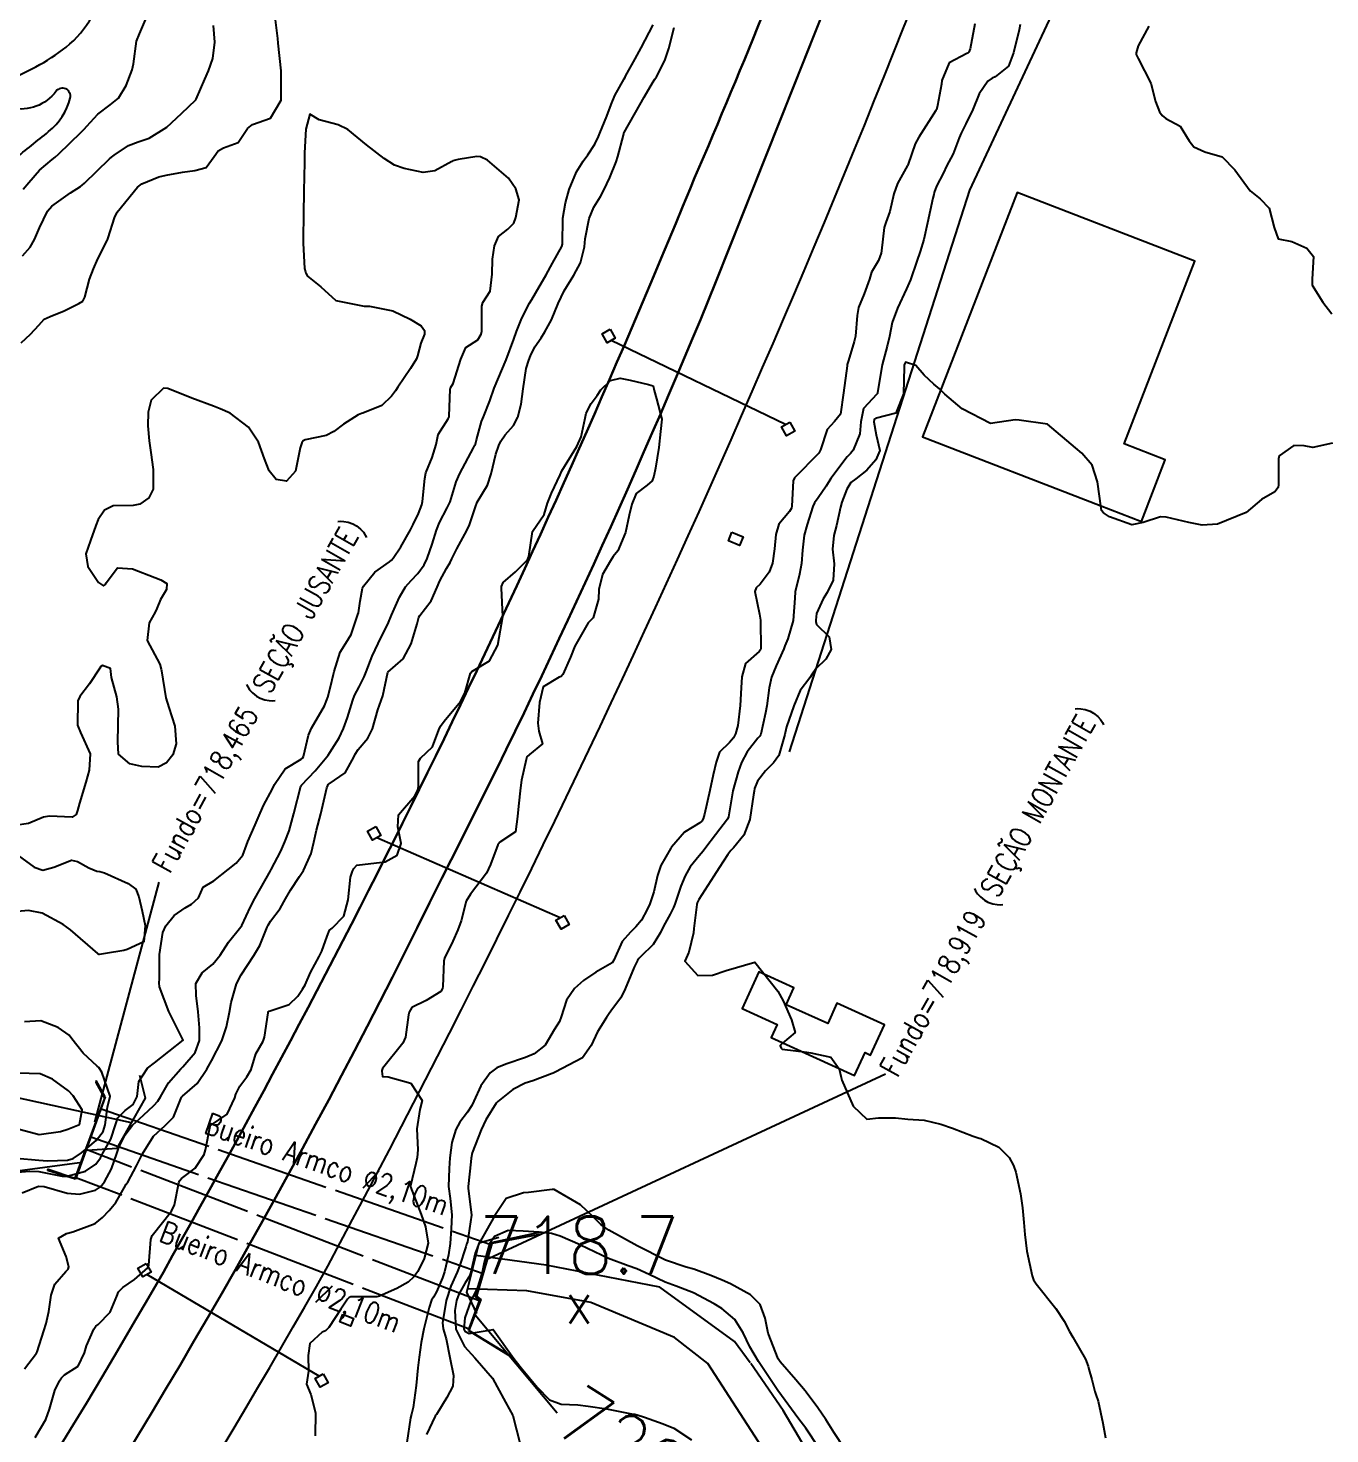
# Model space of a CAD drawing. Header units: metres. Extents: x 318500 to 325275, y 7408834 to 7428799.
# Drawn here: x 321422.1 to 321513.3, y 7415495.1 to 7415593.7 of the extents above; entities that cross this region are included whole.
import ezdxf
from ezdxf.enums import TextEntityAlignment as Align

# ---------------------------------------------------------------- set-up
doc = ezdxf.new("R2010")
doc.units = ezdxf.units.M
doc.header["$MEASUREMENT"] = 0
doc.linetypes.add('CONTINUO', pattern=[0])
doc.linetypes.add('TRACEJADO', pattern=[8.7, 8, -0.7])
for name, color, linetype in [('ALA', 45, 'Continuous'), ('Armário', 45, 'Continuous'), ('BUEIRO', 151, 'Continuous'), ('Cotas', 45, 'Continuous'), ('Curvas de Nivel 1m', 11, 'Continuous'), ('Curvas de Nivel 5m', 15, 'Continuous'), ('Divisas', 45, 'Continuous'), ('Edificações', 30, 'Continuous'), ('Hidrografia', 140, 'Continuous'), ('Linha Férrea', 20, 'Continuous'), ('Pontes_Viadutos_Tubos', 190, 'Continuous'), ('Pontos Cotados', 45, 'Continuous'), ('Pórticos', 45, 'Continuous'), ('TEXTO', 45, 'Continuous'), ('TUBO', 45, 'Continuous'), ('Vias Primárias', 230, 'Continuous')]:
    doc.layers.add(name, color=color, linetype=linetype)
doc.styles.add('ROMANS', font='romans', dxfattribs={"height": 0.2})
doc.styles.add('Style-STANDARD', font='STANDARD.shx')

# ---------------------------------------------------------------- blocks, each defined once
blk = doc.blocks.new('ELVTXT_10')
at = {"layer": 'Pontos Cotados', "linetype": 'Continuous', "style": 'Style-STANDARD'}
for s, height, p in [('718.7', 4, (0, 4)), ('x', 3, (0, 0))]:
    blk.add_text(s, height=height, dxfattribs=at).set_placement(p, align=Align.MIDDLE_CENTER)

msp = doc.modelspace()

# ---------------------------------------------------------------- linework, layer by layer
at = {"layer": 'ALA', "linetype": 'CONTINUO'}
for points in [[(321426.856, 7415519.85, 720.564), (321426.843, 7415519.721, 720.281), (321427.44, 7415518.614, 719.725)], [(321427.502, 7415518.705, 721.145), (321426.856, 7415519.85, 720.564)], [(321423.457, 7415513.553, 720.289), (321423.507, 7415513.646, 719.259), (321425.358, 7415513.016, 718.48)], [(321425.402, 7415512.927, 721.18), (321423.457, 7415513.553, 720.289)], [(321454.583, 7415508.503, 721.478), (321458.064, 7415509.25, 720.265)], [(321458.064, 7415509.25, 720.265), (321458.086, 7415509.082, 719.861), (321454.599, 7415508.438, 719.04)], [(321452.97, 7415502.332, 721.504), (321455.887, 7415500.527, 720.255)], [(321455.887, 7415500.527, 720.255), (321455.907, 7415500.554, 719.861), (321452.987, 7415502.335, 719.075)]]:
    msp.add_polyline3d(points, dxfattribs=at)
at = {"layer": 'Armário'}
for points in [[(321471.426, 7415558.317), (321472.216, 7415557.997), (321471.969, 7415557.386), (321471.179, 7415557.706)], [(321444.163, 7415503.478), (321444.904, 7415503.178), (321444.682, 7415502.632), (321443.942, 7415502.932)]]:
    msp.add_lwpolyline(points, close=True, dxfattribs=at)
at = {"layer": 'BUEIRO', "linetype": 'CONTINUO'}
for points in [[(321427.502, 7415518.705, 721.145), (321427.44, 7415518.614, 719.725), (321425.358, 7415513.016, 718.48), (321425.402, 7415512.927, 721.18)], [(321427.502, 7415518.705, 721.145), (321425.402, 7415512.927, 721.18)], [(321452.97, 7415502.332, 721.504), (321453.741, 7415504.411, 721.419), (321453.419, 7415504.702, 721.422), (321454.583, 7415508.503, 721.478)], [(321454.583, 7415508.503, 721.478), (321454.599, 7415508.438, 719.04), (321453.519, 7415504.723, 718.964), (321453.816, 7415504.509, 718.993), (321452.987, 7415502.335, 719.075), (321452.97, 7415502.332, 721.504)]]:
    msp.add_polyline3d(points, dxfattribs=at)
at = {"layer": 'Curvas de Nivel 1m', "flags": 128}
for points, elevation in [([(321421.611, 7415571.591), (321422.256, 7415572.205), (321422.85, 7415572.832), (321423.218, 7415573.245), (321423.639, 7415573.451), (321424.609, 7415573.842), (321425.653, 7415574.35), (321425.919, 7415574.524), (321426.056, 7415574.786), (321426.398, 7415576.058), (321426.668, 7415576.78), (321426.987, 7415577.481), (321427.638, 7415578.771), (321427.66, 7415578.821), (321427.713, 7415578.962), (321428.139, 7415580.359), (321428.344, 7415580.761), (321429.758, 7415582.521), (321430.065, 7415582.735), (321431.263, 7415583.223), (321431.769, 7415583.34), (321432.921, 7415583.551), (321433.775, 7415583.688), (321434.574, 7415583.882), (321435.134, 7415584.67), (321435.406, 7415585.056), (321435.799, 7415585.273), (321436.809, 7415585.641), (321437.479, 7415586.635), (321437.823, 7415586.913), (321439.092, 7415587.353), (321439.84, 7415588.61), (321439.824, 7415590.61), (321439.822, 7415590.659), (321439.621, 7415592.613), (321439.587, 7415592.93), (321439.386, 7415594.615)], 721), ([(321421.755, 7415582.377), (321422.134, 7415582.844), (321422.9, 7415583.706), (321423.785, 7415584.461), (321423.991, 7415584.613), (321424.22, 7415584.814), (321425.01, 7415585.594), (321425.814, 7415586.36), (321426.028, 7415586.577), (321426.203, 7415586.786), (321426.974, 7415587.634), (321427.835, 7415588.273), (321428.438, 7415588.761), (321428.975, 7415589.631), (321429.391, 7415590.747), (321429.472, 7415591.15), (321429.694, 7415592.743), (321429.905, 7415593.262), (321430.524, 7415594.731)], 719), ([(321421.669, 7415511.979), (321422.824, 7415512.446), (321423.206, 7415512.433), (321424.818, 7415511.959), (321425.698, 7415511.895), (321426.821, 7415512.163), (321427.175, 7415512.406), (321427.446, 7415512.754), (321427.926, 7415513.667), (321428.299, 7415514.746), (321428.451, 7415515.158), (321428.873, 7415516.014), (321429.419, 7415516.732), (321430.182, 7415517.429), (321430.901, 7415518.113), (321431.196, 7415518.415), (321431.372, 7415518.703), (321431.933, 7415519.687), (321432.803, 7415520.682), (321432.941, 7415520.818), (321433.79, 7415521.833), (321434.094, 7415522.669), (321434.099, 7415523.543), (321434.023, 7415524.67), (321433.865, 7415525.814), (321433.857, 7415526.672), (321434.292, 7415527.403), (321435.034, 7415528.026), (321435.554, 7415528.652), (321436.131, 7415529.567), (321437.004, 7415530.631), (321437.035, 7415530.666), (321437.072, 7415530.737), (321437.677, 7415532.035), (321437.976, 7415532.617), (321439.076, 7415534.557), (321439.096, 7415534.6), (321439.105, 7415534.616), (321439.121, 7415534.651), (321439.8, 7415535.933), (321440.099, 7415536.591), (321440.382, 7415537.372), (321440.729, 7415538.587), (321441.199, 7415540.49), (321441.253, 7415540.579), (321442.21, 7415541.57), (321443.04, 7415542.553), (321443.117, 7415542.666), (321443.235, 7415542.85), (321443.897, 7415543.897), (321444.21, 7415544.54), (321444.484, 7415545.322), (321444.851, 7415546.534), (321444.966, 7415546.852), (321445.294, 7415547.462), (321445.656, 7415548.173), (321445.788, 7415548.523), (321446.219, 7415549.625), (321446.64, 7415550.51), (321447.355, 7415551.99), (321447.575, 7415552.497), (321448.116, 7415553.752), (321448.557, 7415554.482), (321448.939, 7415554.934), (321449.404, 7415555.424), (321449.858, 7415556.02), (321450.068, 7415556.464), (321450.412, 7415557.478), (321450.72, 7415558.457), (321450.919, 7415558.985), (321451.464, 7415560.032), (321451.615, 7415560.301), (321451.674, 7415560.447), (321452.093, 7415561.839), (321452.347, 7415562.437), (321453.318, 7415564.223), (321453.418, 7415564.422), (321453.445, 7415564.497), (321453.525, 7415564.779), (321453.876, 7415566.084), (321454.006, 7415566.413), (321454.45, 7415567.523), (321454.757, 7415568.402), (321455.6, 7415570.39), (321456.148, 7415571.859), (321456.334, 7415572.383), (321456.707, 7415573.316), (321457.241, 7415574.374), (321457.395, 7415574.64), (321457.667, 7415575.071), (321458.416, 7415576.359), (321458.86, 7415577.185), (321459.509, 7415578.343), (321459.547, 7415578.508), (321459.574, 7415580.342), (321459.751, 7415581.419), (321460.023, 7415582.336), (321460.532, 7415583.575), (321460.995, 7415584.322), (321461.333, 7415584.781), (321461.808, 7415585.529), (321462.065, 7415586.059), (321462.164, 7415586.307), (321462.649, 7415587.485), (321462.962, 7415588.299), (321463.218, 7415588.928), (321463.867, 7415590.107), (321463.936, 7415590.222), (321463.975, 7415590.288), (321464.648, 7415591.519), (321465.059, 7415592.273), (321465.916, 7415593.895)], 722), ([(321421.84, 7415499.64), (321422.669, 7415500.739), (321422.702, 7415500.787), (321422.719, 7415500.819), (321423.201, 7415502.304), (321423.357, 7415502.81), (321423.553, 7415503.652), (321423.707, 7415504.805), (321423.958, 7415505.576), (321424.745, 7415506.469), (321424.898, 7415506.637), (321424.941, 7415506.787), (321424.761, 7415507.515), (321424.223, 7415508.798), (321424.783, 7415509.117), (321425.235, 7415509.234), (321426.791, 7415509.819), (321427.309, 7415510.241), (321427.782, 7415510.75), (321428.249, 7415511.305), (321428.824, 7415512.34), (321428.969, 7415512.597), (321429.077, 7415512.736), (321429.695, 7415513.879), (321430.105, 7415514.721), (321430.872, 7415515.947), (321431.707, 7415516.698), (321432.28, 7415517.298), (321432.855, 7415518.681), (321432.873, 7415518.718), (321432.911, 7415518.755), (321433.947, 7415519.647), (321434.615, 7415520.663), (321434.733, 7415520.871), (321434.946, 7415521.227), (321435.664, 7415522.649), (321435.993, 7415523.626), (321436.208, 7415524.642), (321436.321, 7415525.32), (321436.698, 7415526.635), (321437.026, 7415527.279), (321437.917, 7415528.617), (321438.34, 7415529.322), (321438.848, 7415530.603), (321438.913, 7415530.762), (321439.076, 7415531.025), (321439.769, 7415531.914), (321440.129, 7415532.59), (321440.48, 7415533.212), (321441.116, 7415534.159), (321441.388, 7415534.576), (321441.938, 7415535.768), (321442.123, 7415536.565), (321442.311, 7415537.414), (321442.619, 7415538.558), (321443.036, 7415540.39), (321443.092, 7415540.552), (321443.135, 7415540.617), (321443.202, 7415540.664), (321444.327, 7415541.425), (321444.933, 7415542.533), (321445.024, 7415542.742), (321445.238, 7415543.072), (321445.896, 7415543.874), (321446.224, 7415544.516), (321446.608, 7415545.845), (321446.847, 7415546.507), (321446.955, 7415546.835), (321447.31, 7415548.5), (321448.378, 7415549.43), (321448.952, 7415550.476), (321449.354, 7415551.889), (321449.48, 7415552.347), (321449.561, 7415552.468), (321450.342, 7415553.493), (321450.76, 7415554.456), (321450.946, 7415554.905), (321451.41, 7415555.771), (321451.671, 7415556.192), (321451.803, 7415556.444), (321452.141, 7415557.153), (321452.854, 7415558.429), (321453.039, 7415558.834), (321453.466, 7415560.159), (321453.536, 7415560.352), (321453.576, 7415560.418), (321454.29, 7415561.606), (321454.552, 7415562.404), (321454.89, 7415563.775), (321455.095, 7415564.396), (321455.223, 7415564.696), (321455.531, 7415565.147), (321456.119, 7415565.806), (321456.43, 7415566.381), (321456.652, 7415567.29), (321456.792, 7415568.378), (321457.004, 7415569.785), (321457.184, 7415570.374), (321457.302, 7415570.676), (321457.614, 7415571.318), (321458.052, 7415571.935), (321458.318, 7415572.36), (321458.782, 7415573.214), (321459.256, 7415574.346), (321459.669, 7415575.238), (321460.352, 7415576.33), (321460.811, 7415577.205), (321461.083, 7415578.319), (321461.148, 7415578.889), (321461.426, 7415580.315), (321461.748, 7415581.096), (321462.21, 7415581.851), (321462.446, 7415582.303), (321462.875, 7415583.197), (321463.319, 7415584.295), (321463.433, 7415584.656), (321463.818, 7415586.167), (321463.846, 7415586.264), (321463.854, 7415586.289), (321463.878, 7415586.347), (321464.975, 7415588.273), (321465.288, 7415588.829), (321465.863, 7415589.825), (321466.031, 7415590.094), (321466.138, 7415590.256), (321466.736, 7415591.398), (321467.004, 7415592.243), (321467.387, 7415593.711)], 723), ([(321488.462, 7415593.962), (321488.141, 7415592.205), (321488.046, 7415591.968), (321487.967, 7415591.9), (321487.899, 7415591.875), (321486.648, 7415591.223), (321486.151, 7415589.987), (321486.12, 7415589.733), (321485.844, 7415588.233), (321485.798, 7415588.033), (321485.784, 7415587.991), (321485.733, 7415587.886), (321484.527, 7415586.009), (321484.284, 7415585.542), (321483.792, 7415584.133), (321483.754, 7415584.057), (321483.733, 7415584.021), (321483.038, 7415582.764), (321482.777, 7415582.035), (321482.507, 7415580.798), (321482.209, 7415580.043), (321482.1, 7415579.679), (321481.914, 7415578.047), (321481.884, 7415577.87), (321481.7, 7415577.363), (321481.202, 7415576.54), (321481.07, 7415576.056), (321480.704, 7415575.025), (321480.296, 7415574.064), (321480.198, 7415573.518), (321480.081, 7415572.065), (321479.994, 7415571.696), (321479.604, 7415570.352), (321479.529, 7415570.143), (321479.518, 7415570.071), (321479.513, 7415569.986), (321479.246, 7415568.075), (321479.045, 7415566.59), (321478.629, 7415566.084), (321478.114, 7415565.519), (321477.637, 7415564.098), (321477.518, 7415563.853), (321475.807, 7415562.125), (321475.719, 7415561.904), (321475.627, 7415560.128), (321475.601, 7415559.995), (321475.464, 7415559.752), (321474.719, 7415558.87), (321474.495, 7415558.139), (321474.417, 7415557.153), (321474.279, 7415556.141), (321474.037, 7415555.518), (321473.398, 7415554.678), (321473.13, 7415554.418), (321473.042, 7415554.155), (321473.366, 7415552.574), (321473.427, 7415552.149), (321473.431, 7415552.078), (321473.45, 7415550.149), (321473.428, 7415550.06), (321473.337, 7415549.942), (321472.384, 7415549.104), (321472.119, 7415548.168), (321472.081, 7415547.386), (321472.014, 7415546.169), (321471.846, 7415544.751), (321471.672, 7415544.174), (321471.532, 7415543.9), (321471.251, 7415543.564), (321470.546, 7415542.884), (321470.313, 7415542.194), (321470.12, 7415541.293), (321469.873, 7415540.2), (321469.511, 7415538.533), (321469.419, 7415538.206), (321469.329, 7415538.056), (321469.176, 7415537.923), (321468.105, 7415537.281), (321467.2, 7415536.23), (321467.179, 7415536.201), (321467.149, 7415536.145), (321466.443, 7415534.928), (321466.218, 7415534.244), (321465.956, 7415533.094), (321465.671, 7415532.251), (321465.496, 7415531.852), (321465.083, 7415531.104), (321464.703, 7415530.638), (321464.311, 7415530.271), (321463.745, 7415529.595), (321463.16, 7415528.288), (321463.038, 7415528.113), (321461.886, 7415527.447), (321461.025, 7415526.86), (321460.391, 7415526.319), (321459.833, 7415525.503), (321459.463, 7415524.333), (321459.331, 7415523.988), (321458.976, 7415523.411), (321458.579, 7415522.73), (321458.336, 7415522.346), (321457.572, 7415521.736), (321456.951, 7415521.47), (321455.581, 7415521.015), (321454.944, 7415520.748), (321454.492, 7415520.397), (321453.838, 7415519.494), (321453.347, 7415518.413), (321453.207, 7415518.114), (321452.898, 7415517.648), (321452.366, 7415516.947), (321452.079, 7415516.428), (321451.792, 7415515.51), (321451.66, 7415514.432), (321451.6, 7415513.681), (321451.55, 7415512.433), (321451.667, 7415511.582), (321451.801, 7415510.43), (321451.755, 7415509.465), (321451.68, 7415508.431), (321451.559, 7415507.641), (321451.278, 7415506.435), (321451.15, 7415506.03), (321450.729, 7415505.039), (321450.505, 7415504.662), (321450.376, 7415504.445), (321450.215, 7415503.947), (321449.828, 7415502.453), (321449.652, 7415501.489), (321449.496, 7415500.458), (321449.405, 7415499.712), (321449.297, 7415498.46), (321449.094, 7415496.932), (321448.959, 7415496.465), (321448.889, 7415496.192), (321448.637, 7415494.469)], 723), ([(321491.638, 7415593.914), (321491.555, 7415593.554), (321491.168, 7415591.921), (321490.821, 7415590.99), (321489.875, 7415590.254), (321489.664, 7415590.153), (321489.364, 7415589.948), (321488.753, 7415589.06), (321488.324, 7415587.963), (321487.83, 7415586.944), (321487.492, 7415586.305), (321487.367, 7415585.975), (321486.933, 7415584.849), (321486.479, 7415583.983), (321486.253, 7415583.515), (321485.769, 7415582.578), (321485.615, 7415582.14), (321485.575, 7415581.993), (321485.501, 7415581.737), (321485.136, 7415579.999), (321484.881, 7415578.844), (321484.614, 7415578.006), (321484.383, 7415577.327), (321483.953, 7415576.016), (321483.674, 7415575.376), (321483.041, 7415574.029), (321482.672, 7415573.007), (321482.471, 7415572.037), (321482.305, 7415571.355), (321481.955, 7415570.045), (321481.636, 7415568.105), (321481.635, 7415568.049), (321481.619, 7415568.01), (321481.579, 7415567.983), (321480.644, 7415566.979), (321480.461, 7415566.061), (321480.397, 7415565.201), (321479.928, 7415564.066), (321479.746, 7415563.839), (321479.515, 7415563.594), (321478.364, 7415562.087), (321478.04, 7415561.544), (321477.479, 7415560.728), (321477.212, 7415560.366), (321477.108, 7415560.105), (321476.706, 7415558.856), (321476.5, 7415558.114), (321476.375, 7415557.061), (321476.297, 7415556.117), (321476.158, 7415555.37), (321475.87, 7415554.123), (321475.828, 7415553.679), (321475.712, 7415552.125), (321475.347, 7415550.827), (321475.141, 7415550.333), (321475.057, 7415550.133), (321474.522, 7415548.938), (321474.197, 7415548.141), (321474.036, 7415547.405), (321473.87, 7415546.144), (321473.781, 7415545.639), (321473.457, 7415544.148), (321473.394, 7415544.012), (321473.256, 7415543.858), (321472.491, 7415542.911), (321472.104, 7415542.167), (321471.873, 7415541.517), (321471.495, 7415540.176), (321471.182, 7415538.352), (321471.117, 7415538.181), (321470.274, 7415537.083), (321469.597, 7415536.203), (321469.411, 7415535.941), (321469.141, 7415535.61), (321468.5, 7415534.846), (321468.146, 7415534.22), (321467.84, 7415533.496), (321467.425, 7415532.227), (321467.338, 7415531.986), (321467.089, 7415531.518), (321466.637, 7415530.676), (321466.426, 7415530.24), (321465.903, 7415529.402), (321465.044, 7415528.549), (321464.897, 7415528.407), (321464.804, 7415528.264), (321464.577, 7415527.808), (321463.949, 7415526.276), (321463.637, 7415525.654), (321462.998, 7415524.783), (321462.78, 7415524.497), (321462.626, 7415524.285), (321462.003, 7415523.266), (321461.553, 7415522.301), (321460.951, 7415521.457), (321459.04, 7415520.437), (321458.94, 7415520.387), (321458.909, 7415520.371), (321458.823, 7415520.341), (321457.463, 7415519.824), (321456.93, 7415519.662), (321456.068, 7415519.228), (321455.027, 7415518.388), (321454.967, 7415518.331), (321454.908, 7415518.26), (321454.188, 7415517.103), (321453.841, 7415516.406), (321453.225, 7415514.776), (321453.15, 7415514.416), (321453.127, 7415514.145), (321452.939, 7415512.418), (321452.95, 7415512.296), (321453.178, 7415510.414), (321452.897, 7415508.534), (321452.847, 7415508.419), (321452.829, 7415508.37), (321452.777, 7415508.193), (321452.337, 7415506.844), (321452.179, 7415506.426), (321451.735, 7415505.43), (321451.408, 7415504.433), (321451.14, 7415502.872), (321451.184, 7415502.435), (321451.39, 7415501.733), (321451.655, 7415500.43), (321451.904, 7415499.175), (321451.873, 7415498.428), (321451.448, 7415497.616), (321450.718, 7415496.439), (321450.675, 7415496.384), (321450.618, 7415496.306), (321450.014, 7415495.034)], 722), ([(321500.644, 7415593.799), (321499.906, 7415592.421), (321499.772, 7415591.941), (321499.767, 7415591.811), (321499.896, 7415591.535), (321500.802, 7415589.796), (321501.124, 7415588.518), (321501.413, 7415587.786), (321501.581, 7415587.528), (321501.835, 7415587.325), (321502.86, 7415586.794), (321503.481, 7415585.755), (321503.814, 7415585.35), (321504.57, 7415584.981), (321505.804, 7415584.632), (321506.679, 7415583.717), (321507.768, 7415582.244), (321508.46, 7415581.69), (321509.1, 7415581.026), (321509.448, 7415579.674), (321509.728, 7415578.886), (321510.69, 7415578.696), (321511.719, 7415578.239), (321512.204, 7415577.643), (321512.106, 7415576.055), (321512.113, 7415575.644), (321512.858, 7415574.446), (321513.472, 7415573.623)], 721), ([(321420.838, 7415513.393), (321422.157, 7415513.51), (321422.84, 7415513.469), (321424.475, 7415513.156), (321424.835, 7415513.139), (321426.115, 7415513.497), (321426.849, 7415514), (321427.166, 7415514.446), (321427.336, 7415514.755), (321427.879, 7415515.741), (321428.226, 7415516.747), (321428.385, 7415517.248), (321428.895, 7415517.746), (321429.459, 7415518.175), (321429.737, 7415518.728), (321429.863, 7415519.788), (321430.454, 7415520.717), (321430.944, 7415521.093), (321432.96, 7415522.68), (321431.96, 7415524.695), (321431.3, 7415526.422), (321431.274, 7415526.706), (321431.294, 7415526.977), (321431.295, 7415528.706), (321431.532, 7415530.234), (321431.742, 7415530.7), (321432.338, 7415531.434), (321433.089, 7415531.965), (321433.551, 7415532.218), (321434.043, 7415532.671), (321434.354, 7415533.421), (321435.112, 7415533.868), (321436.122, 7415534.645), (321436.673, 7415535.091), (321437.136, 7415535.664), (321437.407, 7415536.365), (321437.499, 7415536.625), (321438.001, 7415537.784), (321438.351, 7415538.618), (321438.606, 7415539.196), (321439.197, 7415540.264), (321439.358, 7415540.608), (321440.101, 7415541.713), (321441.227, 7415542.395), (321441.336, 7415542.471), (321441.394, 7415542.578), (321441.747, 7415544.078), (321441.959, 7415544.57), (321442.862, 7415546.142), (321443.033, 7415546.554), (321443.093, 7415546.743), (321443.294, 7415547.461), (321443.5, 7415548.355), (321443.544, 7415548.548), (321443.974, 7415549.9), (321444.36, 7415550.54), (321444.736, 7415551.146), (321445.212, 7415552.531), (321445.241, 7415552.652), (321445.374, 7415553.465), (321445.54, 7415554.376), (321445.598, 7415554.527), (321446.407, 7415555.513), (321447.416, 7415556.227), (321447.565, 7415556.35), (321447.688, 7415556.496), (321448.214, 7415557.275), (321448.897, 7415558.478), (321449.077, 7415558.844), (321449.457, 7415559.628), (321449.692, 7415560.242), (321449.745, 7415560.467), (321449.892, 7415562.068), (321449.978, 7415562.465), (321450.425, 7415563.547), (321450.691, 7415564.458), (321450.83, 7415565.157), (321451.547, 7415566.27), (321451.605, 7415566.394), (321451.617, 7415566.449), (321451.678, 7415568.349), (321451.706, 7415568.448), (321451.881, 7415568.743), (321452.416, 7415570.438), (321452.782, 7415571.263), (321453.621, 7415571.812), (321453.847, 7415572.196), (321453.895, 7415572.416), (321453.902, 7415574.171), (321453.962, 7415574.415), (321454.471, 7415575.211), (321454.62, 7415576.406), (321454.65, 7415577.451), (321454.782, 7415578.404), (321455.072, 7415579.048), (321455.728, 7415579.558), (321456.144, 7415579.976), (321456.284, 7415580.385), (321456.514, 7415581.621), (321456.287, 7415582.385), (321455.771, 7415583.137), (321454.298, 7415584.412), (321453.793, 7415584.641), (321453.558, 7415584.659), (321452.249, 7415584.443), (321451.874, 7415584.363), (321451.788, 7415584.319), (321450.595, 7415583.645), (321449.776, 7415583.544), (321448.452, 7415583.818), (321447.783, 7415584.064), (321447.062, 7415584.511), (321445.804, 7415585.471), (321444.504, 7415586.543), (321443.823, 7415586.884), (321442.492, 7415587.235), (321441.831, 7415587.631), (321441.56, 7415586.584), (321441.463, 7415584.917), (321441.456, 7415584.585), (321441.433, 7415582.917), (321441.426, 7415582.585), (321441.425, 7415582.253), (321441.403, 7415580.585), (321441.383, 7415578.917), (321441.376, 7415578.585), (321441.46, 7415576.807), (321441.534, 7415576.582), (321441.568, 7415576.47), (321441.677, 7415576.257), (321442.614, 7415575.511), (321443.66, 7415574.55), (321445.655, 7415574.174), (321446.024, 7415574.155), (321447.65, 7415573.828), (321448.874, 7415573.249), (321449.635, 7415572.776), (321449.88, 7415572.467), (321449.886, 7415572.208), (321449.617, 7415571.57), (321449.394, 7415570.682), (321449.311, 7415570.474), (321448.905, 7415569.792), (321448.011, 7415568.494), (321447.835, 7415568.237), (321447.57, 7415567.855), (321446.884, 7415567.186), (321445.552, 7415566.652), (321445.458, 7415566.625), (321445.238, 7415566.533), (321444.192, 7415565.892), (321443.532, 7415565.376), (321442.995, 7415565.091), (321441.523, 7415564.78), (321441.378, 7415564.726), (321441.274, 7415564.584), (321441.161, 7415564.23), (321440.836, 7415562.59), (321440.196, 7415561.893), (321439.491, 7415562.018), (321438.988, 7415562.615), (321438.664, 7415563.463), (321438.232, 7415564.623), (321437.536, 7415565.688), (321436.247, 7415566.65), (321435.555, 7415566.969), (321435.076, 7415567.148), (321433.565, 7415567.703), (321431.896, 7415568.386), (321431.576, 7415568.416), (321430.706, 7415567.58), (321430.498, 7415566.726), (321430.486, 7415565.775), (321430.572, 7415564.724), (321430.693, 7415563.904), (321430.865, 7415562.72), (321430.869, 7415561.329), (321430.562, 7415560.724), (321429.913, 7415560.284), (321429.462, 7415560.196), (321428.05, 7415560.172), (321427.456, 7415559.851), (321427.013, 7415559.208), (321426.83, 7415558.776), (321426.476, 7415557.733), (321426.135, 7415556.783), (321426.277, 7415555.911), (321427.018, 7415554.774), (321427.387, 7415554.54), (321427.518, 7415554.638), (321427.561, 7415554.767), (321428.356, 7415555.806), (321429.405, 7415555.752), (321430.983, 7415555.13), (321431.394, 7415554.969), (321431.809, 7415554.706), (321431.786, 7415554.304), (321431.373, 7415553.599), (321431.121, 7415552.956), (321431.006, 7415552.715), (321430.574, 7415551.944), (321430.44, 7415550.724), (321431.315, 7415549.059), (321431.411, 7415548.709), (321431.431, 7415548.586), (321431.74, 7415546.705), (321431.959, 7415546.018), (321432.374, 7415544.699), (321432.463, 7415543.477), (321432.239, 7415542.7), (321431.799, 7415542.127), (321431.217, 7415541.837), (321430.062, 7415541.883), (321429.22, 7415542.066), (321428.432, 7415542.748), (321428.392, 7415543.604), (321428.405, 7415544.753), (321428.421, 7415545.903), (321428.314, 7415546.754), (321427.943, 7415548.117), (321427.873, 7415548.762), (321427.313, 7415548.956), (321427.19, 7415548.893), (321427.118, 7415548.772), (321426.406, 7415547.667), (321425.72, 7415546.786), (321425.587, 7415546.477), (321425.553, 7415544.787), (321425.765, 7415544.27), (321426.44, 7415542.772), (321426.369, 7415541.616), (321426.149, 7415540.776), (321425.704, 7415539.301), (321425.561, 7415538.784), (321425.454, 7415538.508), (321425.173, 7415538.322), (321423.586, 7415538.401), (321423.173, 7415538.325), (321422.117, 7415537.879), (321421.164, 7415537.75)], 721), ([(321513.539, 7415564.566), (321512.147, 7415564.252), (321511.537, 7415564.365), (321510.809, 7415564.386), (321509.787, 7415563.667), (321509.734, 7415563.461), (321509.738, 7415561.668), (321509.709, 7415561.455), (321509.492, 7415561.154), (321508.558, 7415560.61), (321507.47, 7415559.7), (321505.457, 7415558.87), (321504.396, 7415558.801), (321503.458, 7415558.982), (321501.865, 7415559.373), (321501.464, 7415559.395), (321500.267, 7415558.988), (321499.455, 7415558.83), (321497.892, 7415559.397), (321497.468, 7415559.668), (321497.341, 7415559.832), (321497.308, 7415559.997), (321497.06, 7415561.837), (321496.673, 7415563.004), (321495.961, 7415563.853), (321495.525, 7415564.223), (321493.55, 7415565.89), (321491.554, 7415566.179), (321491.284, 7415566.184), (321489.55, 7415565.94), (321487.565, 7415566.958), (321486.348, 7415567.982), (321485.971, 7415568.374), (321485.587, 7415568.691), (321484.913, 7415569.32), (321484.321, 7415570.009), (321483.603, 7415570.229), (321483.526, 7415570.096), (321483.508, 7415570.021), (321483.493, 7415569.916), (321483.451, 7415568.022), (321482.928, 7415566.661), (321481.554, 7415566.316), (321481.393, 7415566.211), (321481.368, 7415566.052), (321481.536, 7415565.129), (321481.804, 7415564.046), (321481.513, 7415563.377), (321480.893, 7415562.669), (321480.104, 7415562.064), (321479.754, 7415561.809), (321479.489, 7415561.335), (321479.128, 7415560.422), (321479.031, 7415560.077), (321478.76, 7415558.771), (321478.582, 7415558.083), (321478.478, 7415557.132), (321478.598, 7415556.082), (321478.536, 7415554.95), (321478.095, 7415554.089), (321477.828, 7415553.649), (321477.368, 7415552.61), (321477.319, 7415552.143), (321477.309, 7415552.101), (321477.308, 7415552.049), (321477.357, 7415551.839), (321478.237, 7415550.975), (321478.391, 7415550.084), (321478.009, 7415549.411), (321477.319, 7415548.726), (321477.062, 7415548.355), (321476.88, 7415548.106), (321476.213, 7415547.2), (321475.76, 7415546.123), (321475.265, 7415544.667), (321475.162, 7415544.23), (321475.144, 7415544.131), (321474.714, 7415542.659), (321474.352, 7415542.139), (321473.78, 7415541.586), (321473.21, 7415540.848), (321473.02, 7415540.335), (321472.977, 7415540.153), (321472.932, 7415539.888), (321472.69, 7415538.157), (321472.272, 7415537.054), (321471.537, 7415536.174), (321471.343, 7415535.981), (321471.143, 7415535.714), (321470.541, 7415534.777), (321470.17, 7415534.194), (321469.103, 7415532.55), (321468.986, 7415532.326), (321468.958, 7415532.211), (321468.77, 7415530.517), (321468.741, 7415530.213), (321468.399, 7415528.868), (321468.129, 7415528.219), (321469.03, 7415527.229), (321470.071, 7415527.235), (321471.034, 7415527.582), (321473.04, 7415528.15), (321474.637, 7415526.134), (321475.01, 7415525.451), (321475.6, 7415524.121), (321475.861, 7415523.233), (321474.965, 7415522.487), (321474.814, 7415522.28), (321474.876, 7415522.131), (321474.959, 7415522.061), (321476.688, 7415521.834), (321476.957, 7415521.804), (321478.358, 7415521.483), (321478.946, 7415520.685), (321479.084, 7415520.069), (321479.134, 7415519.871), (321479.921, 7415518.06), (321480.897, 7415517.154), (321481.698, 7415517.238), (321482.898, 7415517.228), (321483.75, 7415517.155), (321484.896, 7415517.081), (321486.073, 7415516.798), (321486.888, 7415516.513), (321488.34, 7415515.948), (321488.757, 7415515.82), (321488.878, 7415515.782), (321490.139, 7415515.187), (321490.866, 7415514.467), (321491.17, 7415513.907), (321491.326, 7415513.432), (321491.657, 7415511.902), (321491.788, 7415510.923), (321491.887, 7415509.894), (321491.962, 7415509.063), (321492.099, 7415507.89), (321492.469, 7415506.169), (321492.573, 7415505.883), (321492.746, 7415505.601), (321494.126, 7415503.866), (321494.711, 7415502.98), (321495.097, 7415502.247), (321495.322, 7415501.851), (321496.207, 7415500.308), (321496.4, 7415499.834), (321496.451, 7415499.617), (321496.661, 7415498.891), (321496.87, 7415498.045), (321496.946, 7415497.826), (321497.095, 7415497.371), (321497.429, 7415495.818), (321497.624, 7415494.796)], 721), ([(321422.59, 7415494.82), (321423.331, 7415496.088), (321423.584, 7415496.806), (321423.958, 7415498.125), (321424.295, 7415498.795), (321424.433, 7415499.003), (321424.646, 7415499.204), (321425.602, 7415499.83), (321426.035, 7415500.77), (321426.189, 7415501.256), (321426.695, 7415502.418), (321426.827, 7415502.63), (321426.998, 7415502.757), (321427.853, 7415503.604), (321428.3, 7415504.744), (321428.434, 7415505.034), (321428.729, 7415505.329), (321429.56, 7415505.906), (321430.492, 7415506.714), (321430.565, 7415506.901), (321430.685, 7415508.711), (321430.783, 7415508.979), (321432.15, 7415510.69), (321432.362, 7415511.132), (321432.662, 7415512.683), (321432.698, 7415512.816), (321432.835, 7415512.985), (321433.811, 7415513.705), (321434.429, 7415514.664), (321434.537, 7415514.99), (321434.855, 7415516.66), (321434.86, 7415516.681), (321434.881, 7415516.703), (321436.043, 7415517.492), (321436.571, 7415518.635), (321436.656, 7415518.892), (321436.922, 7415519.46), (321437.431, 7415520.124), (321437.717, 7415520.618), (321438.065, 7415521.727), (321438.557, 7415522.606), (321438.666, 7415522.903), (321438.909, 7415524.601), (321438.929, 7415524.663), (321438.992, 7415524.722), (321440.389, 7415525.196), (321441.008, 7415525.772), (321441.333, 7415526.258), (321441.518, 7415526.573), (321441.887, 7415527.425), (321442.496, 7415528.558), (321442.683, 7415528.918), (321443.061, 7415529.977), (321443.222, 7415530.394), (321443.411, 7415530.545), (321444.224, 7415531.392), (321444.524, 7415532.529), (321444.695, 7415534.114), (321444.84, 7415534.533), (321444.927, 7415534.728), (321445.127, 7415534.965), (321446.508, 7415535.131), (321447.131, 7415535.203), (321447.964, 7415535.661), (321448.247, 7415536.484), (321448.002, 7415537.653), (321448.049, 7415538.487), (321449.194, 7415539.823), (321449.42, 7415540.245), (321449.462, 7415540.467), (321449.456, 7415542.238), (321449.606, 7415542.466), (321450.44, 7415543.26), (321450.884, 7415544.454), (321451.004, 7415544.711), (321451.266, 7415545.056), (321452.408, 7415546.433), (321452.701, 7415547.016), (321453.107, 7415548.423), (321453.195, 7415548.538), (321453.313, 7415548.615), (321454.44, 7415549.287), (321455.018, 7415550.395), (321455.36, 7415552.39), (321455.27, 7415554.392), (321455.287, 7415554.496), (321455.396, 7415554.775), (321456.248, 7415555.541), (321457.088, 7415556.373), (321457.19, 7415556.605), (321457.44, 7415558.37), (321458.258, 7415559.558), (321458.509, 7415560.354), (321458.784, 7415561.047), (321459.38, 7415562.342), (321459.503, 7415562.605), (321460.562, 7415564.324), (321460.857, 7415564.994), (321461.131, 7415566.316), (321461.221, 7415566.649), (321461.565, 7415567.337), (321461.992, 7415567.888), (321462.238, 7415568.303), (321462.926, 7415568.957), (321463.588, 7415569.114), (321464.287, 7415568.979), (321465.584, 7415568.671), (321465.897, 7415568.569), (321465.985, 7415568.254), (321466.153, 7415567.669), (321466.521, 7415566.245), (321466.42, 7415565.364), (321466.304, 7415564.248), (321466.061, 7415562.808), (321465.949, 7415562.253), (321465.838, 7415561.912), (321465.49, 7415561.61), (321464.717, 7415561.036), (321464.407, 7415560.276), (321464.231, 7415559.506), (321463.963, 7415558.282), (321463.427, 7415557.016), (321463.11, 7415556.606), (321462.919, 7415556.295), (321462.363, 7415555.343), (321462.091, 7415554.303), (321462.069, 7415553.614), (321461.7, 7415552.307), (321461.529, 7415552.138), (321461.357, 7415551.965), (321460.409, 7415550.324), (321460.116, 7415549.54), (321459.57, 7415548.336), (321459.457, 7415548.188), (321459.307, 7415548.137), (321458.197, 7415547.456), (321457.929, 7415546.36), (321457.825, 7415544.921), (321457.9, 7415544.36), (321458.145, 7415543.458), (321457.235, 7415542.712), (321457.052, 7415542.552), (321457.007, 7415542.372), (321456.674, 7415540.91), (321456.6, 7415540.376), (321456.471, 7415539.093), (321456.404, 7415538.378), (321456.246, 7415537.297), (321455.153, 7415536.572), (321455.03, 7415536.392), (321454.515, 7415535.014), (321454.217, 7415534.404), (321453.105, 7415532.929), (321452.795, 7415532.425), (321452.449, 7415531.06), (321452.211, 7415530.429), (321451.86, 7415529.63), (321451.29, 7415528.437), (321451.239, 7415528.237), (321451.157, 7415526.439), (321451.138, 7415526.319), (321451.015, 7415526.104), (321449.999, 7415525.461), (321448.998, 7415524.97), (321448.813, 7415524.653), (321448.768, 7415524.473), (321448.551, 7415522.892), (321448.37, 7415522.479), (321446.942, 7415520.708), (321446.881, 7415520.56), (321446.877, 7415520.501), (321446.935, 7415520.138), (321447.324, 7415520.104), (321448.928, 7415519.665), (321449.705, 7415518.458), (321449.541, 7415517.82), (321449.337, 7415516.463), (321449.4, 7415514.997), (321449.362, 7415514.462), (321449.274, 7415514.043), (321448.885, 7415512.469), (321448.889, 7415512.409), (321449.641, 7415510.457), (321449.94, 7415509.601), (321450.135, 7415508.45), (321449.854, 7415507.363), (321449.402, 7415506.46), (321449.131, 7415506.078), (321448.739, 7415505.705), (321447.946, 7415505.268), (321446.724, 7415504.734), (321446.539, 7415504.686), (321444.722, 7415504.679), (321444.597, 7415504.647), (321444.49, 7415504.523), (321444.008, 7415503.826), (321443.173, 7415502.543), (321442.946, 7415502.297), (321442.695, 7415502.197), (321441.829, 7415501.416), (321441.728, 7415500.564), (321441.735, 7415499.483), (321441.598, 7415498.566), (321441.902, 7415497.83), (321442.239, 7415496.556), (321442.224, 7415494.927)], 724), ([(321421.135, 7415535.822), (321422.509, 7415534.826), (321423.118, 7415534.62), (321423.904, 7415534.808), (321425.128, 7415535.3), (321425.562, 7415535.219), (321426.353, 7415534.771), (321426.903, 7415534.548), (321427.118, 7415534.517), (321427.441, 7415534.433), (321429.109, 7415533.674), (321429.647, 7415533.273), (321429.863, 7415532.729), (321430.077, 7415531.733), (321430.3, 7415530.722), (321430.196, 7415529.579), (321429.044, 7415529.035), (321428.802, 7415528.984), (321427.518, 7415528.755), (321427.107, 7415528.692), (321427.039, 7415528.688), (321427.003, 7415528.724), (321426.969, 7415528.761), (321425.064, 7415530.42), (321424.545, 7415530.798), (321423.082, 7415531.603), (321422.124, 7415531.79), (321421.083, 7415531.676)], 721), ([(321421.198, 7415516.515), (321422.872, 7415516.065), (321424.353, 7415516.276), (321424.877, 7415516.443), (321425.695, 7415516.778), (321425.87, 7415517.8), (321425.261, 7415518.785), (321424.915, 7415519.127), (321423.792, 7415519.942), (321422.932, 7415520.314), (321421.403, 7415520.366)], 719), ([(321479.316, 7415494.059), (321478.606, 7415495.143), (321478.003, 7415496.079), (321477.451, 7415496.911), (321476.639, 7415497.995), (321476.553, 7415498.101), (321475.899, 7415498.86), (321474.822, 7415500.118), (321474.673, 7415500.349), (321473.96, 7415502.131), (321473.76, 7415503.183), (321473.42, 7415504.139), (321472.73, 7415504.833), (321471.321, 7415505.591), (321470.745, 7415505.844), (321469.961, 7415506.188), (321468.756, 7415506.623), (321468.212, 7415506.755), (321466.765, 7415507.248), (321464.78, 7415508.26), (321462.791, 7415509.358), (321462.253, 7415509.747), (321461.697, 7415510.297), (321460.812, 7415511.128), (321458.958, 7415512.208), (321458.828, 7415512.225), (321457.179, 7415512.002), (321456.824, 7415511.976), (321455.605, 7415511.591), (321454.8, 7415510.39), (321453.694, 7415508.406), (321453.44, 7415507.739), (321453.12, 7415506.414), (321453.024, 7415506.137), (321452.739, 7415505.662), (321452.281, 7415504.87), (321452.13, 7415504.426), (321452.006, 7415503.721), (321452.075, 7415502.426), (321452.682, 7415501.192), (321453.41, 7415500.409), (321454.649, 7415498.975), (321454.98, 7415498.385), (321455.548, 7415497.295), (321456.066, 7415496.368), (321456.59, 7415494.36)], 721)]:
    msp.add_lwpolyline(points, dxfattribs=dict(at, elevation=elevation))
at = {"layer": 'Curvas de Nivel 5m', "elevation": 720, "flags": 128}
for points in [[(321421.693, 7415577.694), (321422.243, 7415578.301), (321422.535, 7415578.838), (321422.895, 7415579.66), (321423.46, 7415580.824), (321423.744, 7415581.173), (321425.055, 7415582.102), (321425.758, 7415582.559), (321425.891, 7415582.656), (321426.037, 7415582.787), (321426.92, 7415583.631), (321427.786, 7415584.497), (321427.932, 7415584.624), (321428.113, 7415584.765), (321429.122, 7415585.428), (321429.804, 7415585.679), (321430.586, 7415585.951), (321431.82, 7415586.71), (321432.843, 7415587.687), (321433.84, 7415588.64), (321433.877, 7415588.689), (321434.468, 7415590.073), (321434.734, 7415590.677), (321435.03, 7415591.525), (321435.178, 7415592.671), (321435.096, 7415593.856)], [(321421.279, 7415514.411), (321422.852, 7415514.268), (321423.447, 7415514.215), (321424.852, 7415514.266), (321425.248, 7415514.39), (321425.824, 7415514.776), (321426.869, 7415515.65), (321427.356, 7415516.274), (321427.481, 7415516.754), (321427.656, 7415517.995), (321427.844, 7415518.751), (321427.258, 7415520.433), (321427.043, 7415520.759), (321426.941, 7415520.866), (321425.939, 7415521.764), (321425.149, 7415522.787), (321424.964, 7415523.029), (321424.194, 7415523.58), (321422.978, 7415524.035), (321421.84, 7415523.968)], [(321477.526, 7415494.086), (321476.611, 7415495.471), (321476.129, 7415496.105), (321474.64, 7415498.12), (321473.28, 7415500.141), (321472.685, 7415501.181), (321472.222, 7415502.157), (321471.638, 7415503.095), (321470.717, 7415503.857), (321470.183, 7415504.185), (321468.732, 7415504.968), (321467.518, 7415505.439), (321466.742, 7415505.718), (321465.627, 7415506.247), (321464.756, 7415506.655), (321464.155, 7415506.87), (321462.766, 7415507.368), (321460.811, 7415508.31), (321460.795, 7415508.324), (321459.397, 7415508.941), (321458.788, 7415509.121), (321457.926, 7415509.211), (321456.789, 7415509.302), (321455.754, 7415509.34), (321454.785, 7415508.911), (321454.439, 7415508.395), (321454.056, 7415507.105), (321453.916, 7415506.403), (321453.655, 7415505.488), (321453.123, 7415504.414), (321452.708, 7415503.224), (321452.64, 7415502.421), (321452.698, 7415502.269), (321453.004, 7415502.107), (321454.7, 7415502.39), (321456.143, 7415500.368), (321456.66, 7415499.703), (321457.773, 7415498.349), (321458.631, 7415497.454), (321459.448, 7415497.147), (321460.628, 7415497.105), (321461.353, 7415497.025), (321462.625, 7415496.82), (321464.394, 7415496.491), (321464.622, 7415496.45), (321464.777, 7415496.413), (321465.291, 7415496.25), (321466.613, 7415495.785), (321467.359, 7415495.468), (321468.597, 7415494.666)]]:
    msp.add_lwpolyline(points, dxfattribs=at)
at = {"layer": 'Divisas'}
msp.add_lwpolyline([(321475.458, 7415542.897), (321488.095, 7415582.294), (321506.3, 7415621.271)], dxfattribs=at)
at = {"layer": 'Edificações'}
msp.add_lwpolyline([(321497.244, 7415560.186), (321500.13, 7415559.07), (321501.804, 7415563.397), (321498.918, 7415564.513), (321498.918, 7415564.513), (321503.871, 7415577.316), (321491.414, 7415582.135), (321484.787, 7415565.006)], close=True, dxfattribs=at)
msp.add_lwpolyline([(321475.223, 7415525.175), (321475.762, 7415526.36), (321473.324, 7415527.47), (321472.153, 7415524.897), (321474.592, 7415523.787), (321474.179, 7415522.882), (321480.032, 7415520.218), (321480.761, 7415521.821), (321481.149, 7415521.644), (321482.116, 7415523.768), (321478.793, 7415525.279), (321478.142, 7415523.847), (321475.223, 7415525.175)], dxfattribs=at)
at = {"layer": 'Hidrografia'}
for points in [[(321420.322, 7415589.937, 0.086137), (321424.755, 7415592.34, 0.100952), (321426.56, 7415594.477, 0.06837)], [(321421.124, 7415584.473, 0.000714), (321423.529, 7415586.404, 0.162872), (321425.039, 7415588.76, 0.820131), (321424.048, 7415589.231, -0.29194), (321420.935, 7415588.053, -0.175449)]]:
    msp.add_lwpolyline(points, format="xyb", dxfattribs=at)
for points in [[(321429.343, 7415516.895), (321419.94, 7415518.946), (321406.256, 7415518.478), (321391.083, 7415514.7), (321383.688, 7415510.296), (321377.716, 7415504.724), (321371.823, 7415502.684), (321367.187, 7415503.547), (321360.509, 7415509.433), (321357.731, 7415514.678)], [(321472.719, 7415500.05), (321471.608, 7415501.552), (321466.385, 7415505.368), (321458.401, 7415506.916), (321453.487, 7415507.583)], [(321515.583, 7415379.979), (321509.392, 7415383.828), (321505.802, 7415386.503), (321503.98, 7415389.344), (321500.807, 7415394.296), (321498.638, 7415403.658), (321497.447, 7415412.212), (321496.188, 7415415.286), (321495.489, 7415420.316), (321494.509, 7415429.766), (321492.128, 7415440.907), (321490.45, 7415447.265), (321486.462, 7415458.333), (321484.292, 7415467.023), (321481.704, 7415473.032), (321480.724, 7415481.695), (321474.777, 7415492.206), (321469.741, 7415500), (321467.396, 7415501.832), (321461.545, 7415504.295), (321457.048, 7415505.116), (321452.908, 7415505.247)], [(321518.723, 7415382.792), (321511.656, 7415385.642), (321506.809, 7415389.307), (321502.63, 7415395.752), (321500.909, 7415402.448), (321498.909, 7415413.833), (321497.776, 7415422.538), (321496.417, 7415434.147), (321496.553, 7415439.803), (321492.473, 7415450.466), (321489.936, 7415458.339), (321488.846, 7415463.032), (321485.856, 7415469.004), (321484.543, 7415474.071), (321482.134, 7415482.204), (321480.322, 7415487.724), (321475.018, 7415496.715), (321472.753, 7415500)]]:
    msp.add_lwpolyline(points, dxfattribs=at)
at = {"layer": 'Linha Férrea'}
for points in [[(321798.977, 7416497.536), (321750.599, 7416346.471), (321714.585, 7416233.702, -0.00337), (321686.791, 7416141.753, -0.016343), (321644.521, 7416022.174), (321593.154, 7415895.005), (321566.159, 7415829.006), (321499.473, 7415659.974), (321478.309, 7415606.627, -0.011032), (321468.493, 7415582.403, -0.032105), (321431.572, 7415506.426, -0.070178), (321348.303, 7415399.171, -0.037465), (321276.001, 7415340.1), (321204.932, 7415290.006, 0.010464), (321181.808, 7415273.236, 0.025562), (321124.039, 7415226.537, 0.050883), (321044.532, 7415137.193, 0.026975), (320996.914, 7415059.892), (320959.848, 7414991.078)], [(321801.996, 7416472.124, -0.01056), (321778.562, 7416402.785, 0.003825), (321753.427, 7416335.229, 0.009891), (321731.998, 7416274.984), (321714.19, 7416219.513, -0.023962), (321655.044, 7416039.283), (321642.82, 7416007.304), (321613.083, 7415933.23), (321568.988, 7415825.437), (321540.974, 7415754.447), (321517.665, 7415694.407), (321499.441, 7415649.202), (321470.312, 7415575.877, -0.021199), (321451.089, 7415534.053, -0.062911), (321383.346, 7415430.521, -0.034735), (321333.565, 7415379.837, -0.029004), (321269.949, 7415330.444), (321232.205, 7415304.051, 0.005656), (321177.936, 7415264.887, 0.018731), (321134.029, 7415229.838, 0.055667), (321051.084, 7415139.412, 0.029861), (321000.142, 7415057.355), (320958.652, 7414980.458)], [(320790.487, 7414769.154, 0.066549), (320858.601, 7414826.486, 0.071744), (320946.357, 7414945.112, -0.001019), (320986.5, 7415020.762), (321017.589, 7415076.939, -0.085141), (321132.031, 7415221.308, -0.027227), (321212.14, 7415282.871, 0.004692), (321306.83, 7415350.197, 0.102409), (321443.102, 7415506.847, 0.035266), (321491.354, 7415614.347, 0.015223), (321522.063, 7415693.461)], [(320633.316, 7414629.253), (320777.065, 7414757.123, 0.012969), (320847.83, 7414823.299, 0.045223), (320913.238, 7414901.784, 0.028396), (320958.652, 7414980.458), (321000.142, 7415057.355, -0.029861), (321051.084, 7415139.412, -0.055667), (321134.029, 7415229.838, -0.018731), (321177.936, 7415264.887, -0.005656), (321232.205, 7415304.051), (321269.949, 7415330.444, 0.029004), (321333.565, 7415379.837, 0.034735), (321383.346, 7415430.521, 0.062911), (321451.089, 7415534.053, 0.021199), (321470.312, 7415575.877), (321499.441, 7415649.202)], [(320223.393, 7414139.109, -0.076005), (320320.437, 7414311.999, -0.027328), (320414.072, 7414419.908, -0.009752), (320494.139, 7414502.312), (320539.581, 7414547.559, -0.011191), (320630.307, 7414631.794), (320756.595, 7414744.298), (320803.261, 7414786.663, 0.019521), (320844.172, 7414825.776, 0.046857), (320912.063, 7414907.564, 0.028693), (320959.442, 7414990.445), (320996.914, 7415059.892, -0.026975), (321044.532, 7415137.193, -0.050883), (321124.039, 7415226.537, -0.025562), (321181.808, 7415273.236, -0.010464), (321204.932, 7415290.006), (321276.001, 7415340.1, 0.037465), (321348.303, 7415399.171, 0.070178), (321431.572, 7415506.426, 0.032105), (321468.493, 7415582.403, 0.011032), (321478.309, 7415606.627)]]:
    msp.add_lwpolyline(points, format="xyb", dxfattribs=at)
at = {"layer": 'Pontes_Viadutos_Tubos'}
for points in [[(321426.227, 7415514.967), (321428.326, 7415515.117), (321430.324, 7415518.61), (321429.925, 7415520.207)], [(321453.548, 7415503.509), (321452.853, 7415505.023), (321453.706, 7415508.463), (321455.096, 7415508.873)]]:
    msp.add_lwpolyline(points, dxfattribs=at)
at = {"layer": 'Pórticos'}
for points in [[(321462.901, 7415572.543), (321463.252, 7415571.918), (321462.677, 7415571.594), (321462.325, 7415572.219)], [(321475.478, 7415566.028), (321475.829, 7415565.403), (321475.254, 7415565.079), (321474.902, 7415565.704)], [(321446.467, 7415537.666), (321446.819, 7415537.041), (321446.243, 7415536.717), (321445.892, 7415537.342)], [(321459.671, 7415531.429), (321460.023, 7415530.804), (321459.447, 7415530.48), (321459.095, 7415531.105)], [(321430.36, 7415507.032), (321430.712, 7415506.407), (321430.136, 7415506.083), (321429.784, 7415506.708)], [(321442.784, 7415499.29), (321443.135, 7415498.665), (321442.56, 7415498.341), (321442.208, 7415498.966)]]:
    msp.add_lwpolyline(points, close=True, dxfattribs=at)
for points in [[(321475.19, 7415565.866), (321462.964, 7415571.756)], [(321459.383, 7415531.267), (321446.531, 7415536.879)], [(321442.496, 7415499.128), (321430.424, 7415506.245)]]:
    msp.add_lwpolyline(points, dxfattribs=at)
at = {"layer": 'TEXTO', "linetype": 'CONTINUO'}
for points in [[(321426.762, 7415516.942, 0), (321431.276, 7415533.764, 0)], [(321454.355, 7415507.367, 0), (321482.187, 7415520.327, 0)], [(321425.684, 7415514.074, 0), (321407.619, 7415511.644, 0)], [(321453.44, 7415503.417, 0), (321459.188, 7415496.543, 0)]]:
    msp.add_polyline3d(points, dxfattribs=at)
at = {"layer": 'TUBO', "linetype": 'TRACEJADO', "flags": 128}
for points in [[(321427.201, 7415517.877), (321454.539, 7415508.358)], [(321426.484, 7415515.903), (321453.923, 7415506.349)], [(321453.704, 7415504.407), (321426.162, 7415515.017)], [(321453.005, 7415502.426), (321425.445, 7415513.043)], [(321453.704, 7415504.407), (321453.735, 7415504.395)]]:
    msp.add_lwpolyline(points, dxfattribs=at)
at = {"layer": 'Vias Primárias'}
msp.add_lwpolyline([(321109.374, 7414841.125, 0), (321121.447, 7414845.471, -0.165445)], format="xyb", dxfattribs=at)

# ---------------------------------------------------------------- block references
at = {"layer": 'Pontos Cotados', "linetype": 'Continuous'}
msp.add_blockref('ELVTXT_10', (321460.72, 7415504.31, 718.69), dxfattribs=at)

# ---------------------------------------------------------------- texts
at = {"layer": 'Cotas', "style": 'Style-STANDARD'}
msp.add_text('720', height=4, rotation=327.17689, dxfattribs=at).set_placement((321463.761, 7415494.488, 720), align=Align.MIDDLE_CENTER)
at = {"layer": 'TEXTO', "style": 'ROMANS', "width": 0.8}
for s, rotation, p in [('Fundo=718,465 (SEÇÃO JUSANTE)', 60.79225, (321432.016, 7415534.314)), ('Fundo=718,919 (SEÇÃO MONTANTE)', 60.79225, (321483.039, 7415520.008)), ('Bueiro Armco Ø2,10m', 340.91332, (321434.324, 7415516.213)), ('Bueiro Armco Ø2,10m', 338.63592, (321431.173, 7415508.643))]:
    msp.add_text(s, height=1.5, rotation=rotation, dxfattribs=at).set_placement(p)

doc.saveas('drawing.dxf')
